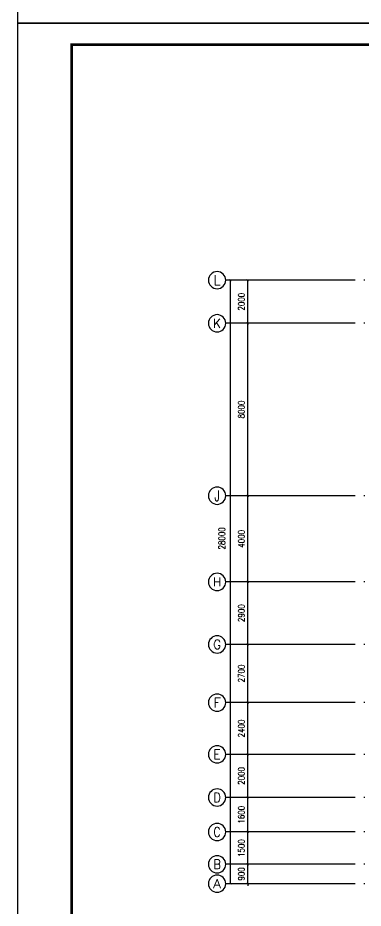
# Model space of a CAD drawing. Header units: millimetres. Extents: x 2998490 to 15040601, y 444546 to 7822218.
# Drawn here: x 14602150 to 14618199, y 7444700 to 7486009 of the extents above; entities that cross this region are included whole.
import ezdxf
from ezdxf.enums import TextEntityAlignment as Align

# ---------------------------------------------------------------- set-up
doc = ezdxf.new("R2010")
doc.units = ezdxf.units.MM
doc.header["$LTSCALE"] = 2000
doc.linetypes.add('DOTE', pattern=[2.42, 2, -0.2, 0.02, -0.2])
for name, color, linetype in [('3-AXIS', 3, 'Continuous'), ('3-AXIS_TEXT', 7, 'Continuous'), ('AXIS', 3, 'Continuous'), ('AXIS_TEXT', 7, 'Continuous'), ('图框', 7, 'Continuous')]:
    doc.layers.add(name, color=color, linetype=linetype)
doc.styles.add('_TCH_AXIS', font='COMPLEX', dxfattribs={"bigfont": 'GBCBIG'})
doc.styles.add('COMPLEX', font='COMPLEX')
doc.styles.add('DIM_FONT', font='SIMPLEX', dxfattribs={"width": 0.8, "bigfont": 'HZTXT'})
doc.dimstyles.new('DIMN100', dxfattribs={"dimtxt": 300, "dimasz": 100, "dimexe": 250, "dimexo": 300, "dimgap": 150, "dimtad": 1, "dimdec": 0, "dimzin": 0, "dimdsep": 46, "dimtxsty": 'DIM_FONT', "dimblk": 'ARCHTICK', "dimcen": 0.09, "dimclrt": 7, "dimazin": 2, "dimtfac": 1, "dimtdec": 0, "dimtix": 1, "dimtmove": 2, "dimatfit": 3, "dimldrblk": 'ARCHTICK', "dimfxl": 0, "dimtolj": 1, "dimtzin": 0, "dimarcsym": 0})

# ---------------------------------------------------------------- blocks, each defined once
blk = doc.blocks.new('TJAD_TK_A0')
at = {"layer": '图框'}
for p, q in [((2162, 399.3), (973, 399.3)), ((973, -441.7), (973, 399.3)), ((973, -441.7), (2162, -441.7))]:
    blk.add_line(p, q, dxfattribs=at)
at = {"layer": '图框', "const_width": 1.2}
blk.add_lwpolyline([(2152, -431.7), (2152, 389.3), (998, 389.3), (998, -431.7)], close=True, dxfattribs=at)
blk = doc.blocks.new('_ArchTick')
at = {"color": 0, "linetype": 'ByBlock', "const_width": 0.15}
blk.add_lwpolyline([(-0.5, -0.5), (0.5, 0.5)], dxfattribs=at)
blk = doc.blocks.new('*D368')
at = {"layer": 'AXIS', "color": 0, "lineweight": -2}
for p, q in [((14615016, 7446737), (14612587, 7446737)), ((14612837, 7446737), (14612837, 7446837)), ((14612837, 7445837), (14612837, 7446737)), ((14615016, 7445837), (14612587, 7445837)), ((14612837, 7445837), (14612837, 7445737))]:
    blk.add_line(p, q, dxfattribs=at)
at = {"layer": 'Defpoints', "color": 0}
for p in [(14612837, 7446737), (14615316, 7446737), (14615316, 7445837)]:
    blk.add_point(p, dxfattribs=at)
at = {"layer": 'AXIS', "color": 0, "lineweight": -2, "xscale": 100, "yscale": 100, "zscale": 100}
for p, rotation in [((14612837, 7446737), 270), ((14612837, 7445837), 90)]:
    blk.add_blockref('_ArchTick', p, dxfattribs=dict(at, rotation=rotation))
at = {"layer": 'AXIS', "color": 7, "insert": (14612537, 7446287), "char_height": 300, "attachment_point": 5, "rotation": 90, "style": 'DIM_FONT'}
blk.add_mtext('\\A1;900', dxfattribs=at)
blk = doc.blocks.new('*D369')
at = {"layer": 'AXIS', "color": 0, "lineweight": -2}
for p, q in [((14615016, 7448237), (14612587, 7448237)), ((14612837, 7446737), (14612837, 7448237)), ((14615016, 7446737), (14612587, 7446737))]:
    blk.add_line(p, q, dxfattribs=at)
at = {"layer": 'Defpoints', "color": 0}
for p in [(14612837, 7448237), (14615316, 7448237), (14615316, 7446737)]:
    blk.add_point(p, dxfattribs=at)
at = {"layer": 'AXIS', "color": 0, "lineweight": -2, "xscale": 100, "yscale": 100, "zscale": 100}
for p, rotation in [((14612837, 7448237), 90), ((14612837, 7446737), 270)]:
    blk.add_blockref('_ArchTick', p, dxfattribs=dict(at, rotation=rotation))
at = {"layer": 'AXIS', "color": 7, "insert": (14612537, 7447487), "char_height": 300, "attachment_point": 5, "rotation": 90, "style": 'DIM_FONT'}
blk.add_mtext('\\A1;1500', dxfattribs=at)
blk = doc.blocks.new('*D370')
at = {"layer": 'AXIS', "color": 0, "lineweight": -2}
for p, q in [((14615016, 7449837), (14612587, 7449837)), ((14612837, 7448237), (14612837, 7449837)), ((14615016, 7448237), (14612587, 7448237))]:
    blk.add_line(p, q, dxfattribs=at)
at = {"layer": 'Defpoints', "color": 0}
for p in [(14612837, 7449837), (14615316, 7449837), (14615316, 7448237)]:
    blk.add_point(p, dxfattribs=at)
at = {"layer": 'AXIS', "color": 0, "lineweight": -2, "xscale": 100, "yscale": 100, "zscale": 100}
for p, rotation in [((14612837, 7449837), 90), ((14612837, 7448237), 270)]:
    blk.add_blockref('_ArchTick', p, dxfattribs=dict(at, rotation=rotation))
at = {"layer": 'AXIS', "color": 7, "insert": (14612537, 7449037), "char_height": 300, "attachment_point": 5, "rotation": 90, "style": 'DIM_FONT'}
blk.add_mtext('\\A1;1600', dxfattribs=at)
blk = doc.blocks.new('*D371')
at = {"layer": 'AXIS', "color": 0, "lineweight": -2}
for p, q in [((14615016, 7451837), (14612587, 7451837)), ((14612837, 7449837), (14612837, 7451837)), ((14615016, 7449837), (14612587, 7449837))]:
    blk.add_line(p, q, dxfattribs=at)
at = {"layer": 'Defpoints', "color": 0}
for p in [(14612837, 7451837), (14615316, 7451837), (14615316, 7449837)]:
    blk.add_point(p, dxfattribs=at)
at = {"layer": 'AXIS', "color": 0, "lineweight": -2, "xscale": 100, "yscale": 100, "zscale": 100}
for p, rotation in [((14612837, 7451837), 90), ((14612837, 7449837), 270)]:
    blk.add_blockref('_ArchTick', p, dxfattribs=dict(at, rotation=rotation))
at = {"layer": 'AXIS', "color": 7, "insert": (14612537, 7450837), "char_height": 300, "attachment_point": 5, "rotation": 90, "style": 'DIM_FONT'}
blk.add_mtext('\\A1;2000', dxfattribs=at)
blk = doc.blocks.new('*D372')
at = {"layer": 'AXIS', "color": 0, "lineweight": -2}
for p, q in [((14615016, 7454237), (14612587, 7454237)), ((14612837, 7451837), (14612837, 7454237)), ((14615016, 7451837), (14612587, 7451837))]:
    blk.add_line(p, q, dxfattribs=at)
at = {"layer": 'Defpoints', "color": 0}
for p in [(14612837, 7454237), (14615316, 7454237), (14615316, 7451837)]:
    blk.add_point(p, dxfattribs=at)
at = {"layer": 'AXIS', "color": 0, "lineweight": -2, "xscale": 100, "yscale": 100, "zscale": 100}
for p, rotation in [((14612837, 7454237), 90), ((14612837, 7451837), 270)]:
    blk.add_blockref('_ArchTick', p, dxfattribs=dict(at, rotation=rotation))
at = {"layer": 'AXIS', "color": 7, "insert": (14612537, 7453037), "char_height": 300, "attachment_point": 5, "rotation": 90, "style": 'DIM_FONT'}
blk.add_mtext('\\A1;2400', dxfattribs=at)
blk = doc.blocks.new('*D373')
at = {"layer": 'AXIS', "color": 0, "lineweight": -2}
for p, q in [((14615016, 7456937), (14612587, 7456937)), ((14612837, 7454237), (14612837, 7456937)), ((14615016, 7454237), (14612587, 7454237))]:
    blk.add_line(p, q, dxfattribs=at)
at = {"layer": 'Defpoints', "color": 0}
for p in [(14612837, 7456937), (14615316, 7456937), (14615316, 7454237)]:
    blk.add_point(p, dxfattribs=at)
at = {"layer": 'AXIS', "color": 0, "lineweight": -2, "xscale": 100, "yscale": 100, "zscale": 100}
for p, rotation in [((14612837, 7456937), 90), ((14612837, 7454237), 270)]:
    blk.add_blockref('_ArchTick', p, dxfattribs=dict(at, rotation=rotation))
at = {"layer": 'AXIS', "color": 7, "insert": (14612537, 7455587), "char_height": 300, "attachment_point": 5, "rotation": 90, "style": 'DIM_FONT'}
blk.add_mtext('\\A1;2700', dxfattribs=at)
blk = doc.blocks.new('*D374')
at = {"layer": 'AXIS', "color": 0, "lineweight": -2}
for p, q in [((14615016, 7459837), (14612587, 7459837)), ((14612837, 7456937), (14612837, 7459837)), ((14615016, 7456937), (14612587, 7456937))]:
    blk.add_line(p, q, dxfattribs=at)
at = {"layer": 'Defpoints', "color": 0}
for p in [(14612837, 7459837), (14615316, 7459837), (14615316, 7456937)]:
    blk.add_point(p, dxfattribs=at)
at = {"layer": 'AXIS', "color": 0, "lineweight": -2, "xscale": 100, "yscale": 100, "zscale": 100}
for p, rotation in [((14612837, 7459837), 90), ((14612837, 7456937), 270)]:
    blk.add_blockref('_ArchTick', p, dxfattribs=dict(at, rotation=rotation))
at = {"layer": 'AXIS', "color": 7, "insert": (14612537, 7458387), "char_height": 300, "attachment_point": 5, "rotation": 90, "style": 'DIM_FONT'}
blk.add_mtext('\\A1;2900', dxfattribs=at)
blk = doc.blocks.new('*D375')
at = {"layer": 'AXIS', "color": 0, "lineweight": -2}
for p, q in [((14615016, 7463837), (14612587, 7463837)), ((14612837, 7459837), (14612837, 7463837)), ((14615016, 7459837), (14612587, 7459837))]:
    blk.add_line(p, q, dxfattribs=at)
at = {"layer": 'Defpoints', "color": 0}
for p in [(14612837, 7463837), (14615316, 7463837), (14615316, 7459837)]:
    blk.add_point(p, dxfattribs=at)
at = {"layer": 'AXIS', "color": 0, "lineweight": -2, "xscale": 100, "yscale": 100, "zscale": 100}
for p, rotation in [((14612837, 7463837), 90), ((14612837, 7459837), 270)]:
    blk.add_blockref('_ArchTick', p, dxfattribs=dict(at, rotation=rotation))
at = {"layer": 'AXIS', "color": 7, "insert": (14612537, 7461837), "char_height": 300, "attachment_point": 5, "rotation": 90, "style": 'DIM_FONT'}
blk.add_mtext('\\A1;4000', dxfattribs=at)
blk = doc.blocks.new('*D350')
at = {"layer": 'AXIS', "color": 0, "lineweight": -2}
for p, q in [((14615016, 7471837), (14612587, 7471837)), ((14612837, 7463837), (14612837, 7471837)), ((14615016, 7463837), (14612587, 7463837))]:
    blk.add_line(p, q, dxfattribs=at)
at = {"layer": 'Defpoints', "color": 0}
for p in [(14612837, 7471837), (14615316, 7471837), (14615316, 7463837)]:
    blk.add_point(p, dxfattribs=at)
at = {"layer": 'AXIS', "color": 0, "lineweight": -2, "xscale": 100, "yscale": 100, "zscale": 100}
for p, rotation in [((14612837, 7471837), 90), ((14612837, 7463837), 270)]:
    blk.add_blockref('_ArchTick', p, dxfattribs=dict(at, rotation=rotation))
at = {"layer": 'AXIS', "color": 7, "insert": (14612537, 7467837), "char_height": 300, "attachment_point": 5, "rotation": 90, "style": 'DIM_FONT'}
blk.add_mtext('\\A1;8000', dxfattribs=at)
blk = doc.blocks.new('*D351')
at = {"layer": 'AXIS', "color": 0, "lineweight": -2}
for p, q in [((14615016, 7473837), (14612587, 7473837)), ((14612837, 7471837), (14612837, 7473837)), ((14615016, 7471837), (14612587, 7471837))]:
    blk.add_line(p, q, dxfattribs=at)
at = {"layer": 'Defpoints', "color": 0}
for p in [(14612837, 7473837), (14615316, 7473837), (14615316, 7471837)]:
    blk.add_point(p, dxfattribs=at)
at = {"layer": 'AXIS', "color": 0, "lineweight": -2, "xscale": 100, "yscale": 100, "zscale": 100}
for p, rotation in [((14612837, 7473837), 90), ((14612837, 7471837), 270)]:
    blk.add_blockref('_ArchTick', p, dxfattribs=dict(at, rotation=rotation))
at = {"layer": 'AXIS', "color": 7, "insert": (14612537, 7472837), "char_height": 300, "attachment_point": 5, "rotation": 90, "style": 'DIM_FONT'}
blk.add_mtext('\\A1;2000', dxfattribs=at)
blk = doc.blocks.new('*D352')
at = {"layer": 'AXIS', "color": 0, "lineweight": -2}
for p, q in [((14615816, 7473837), (14611787, 7473837)), ((14612037, 7445837), (14612037, 7473837)), ((14615816, 7445837), (14611787, 7445837))]:
    blk.add_line(p, q, dxfattribs=at)
at = {"layer": 'Defpoints', "color": 0}
for p in [(14612037, 7473837), (14616116, 7473837), (14616116, 7445837)]:
    blk.add_point(p, dxfattribs=at)
at = {"layer": 'AXIS', "color": 0, "lineweight": -2, "xscale": 100, "yscale": 100, "zscale": 100}
for p, rotation in [((14612037, 7473837), 90), ((14612037, 7445837), 270)]:
    blk.add_blockref('_ArchTick', p, dxfattribs=dict(at, rotation=rotation))
at = {"layer": 'AXIS', "color": 7, "insert": (14611630, 7461855), "char_height": 300, "attachment_point": 5, "rotation": 90, "style": 'DIM_FONT'}
blk.add_mtext('\\A1;28000', dxfattribs=at)
blk = doc.blocks.new('_AXISO')
blk.add_circle((0, 0), 0.5)
at = {"layer": '3-AXIS_TEXT', "style": 'COMPLEX', "width": 1.041667}
blk.add_attdef('A', text='', height=0.56, dxfattribs=at).set_placement((-0.25, -0.28), (0.25, -0.28), align=Align.FIT)

msp = doc.modelspace()

# ---------------------------------------------------------------- linework, layer by layer
at = {"layer": '3-AXIS', "color": 15, "linetype": 'DOTE'}
for p, q in [((14695266.8, 7473836.7), (14614408.5, 7473836.7)), ((14695266.8, 7471836.7), (14614408.5, 7471836.7)), ((14695266.8, 7463836.7), (14614408.5, 7463836.7)), ((14695266.8, 7459836.7), (14614408.5, 7459836.7)), ((14695266.8, 7456936.7), (14614408.5, 7456936.7)), ((14695266.8, 7454236.7), (14614408.5, 7454236.7)), ((14695266.8, 7451836.7), (14614408.5, 7451836.7)), ((14695266.8, 7449836.7), (14614408.5, 7449836.7)), ((14695266.8, 7448236.7), (14614408.5, 7448236.7)), ((14695266.8, 7446736.7), (14614408.5, 7446736.7)), ((14695266.8, 7445836.7), (14614408.5, 7445836.7))]:
    msp.add_line(p, q, dxfattribs=at)
at = {"layer": 'AXIS'}
for p, q in [((14615315.7, 7473836.7), (14611810, 7473836.7)), ((14615315.7, 7471836.7), (14611810, 7471836.7)), ((14615315.7, 7463836.7), (14611810, 7463836.7)), ((14615315.7, 7459836.7), (14611810, 7459836.7)), ((14615315.7, 7456937.1), (14611810, 7456937.1)), ((14615315.7, 7454236.7), (14611810, 7454236.7)), ((14613859.7, 7451836.7), (14611810, 7451836.7)), ((14613859.7, 7449836.7), (14611810, 7449836.7)), ((14613859.7, 7448236.7), (14611810, 7448236.7)), ((14613859.7, 7446736.7), (14611810, 7446736.7)), ((14613859.7, 7445836.7), (14611810, 7445836.7))]:
    msp.add_line(p, q, dxfattribs=at)

# ---------------------------------------------------------------- block references
ref = msp.add_blockref('_AXISO', (14611410, 7473836.7), dxfattribs=dict(at, xscale=-800, yscale=800, zscale=800))
ref.add_attrib('A', 'L', dxfattribs={"layer": 'AXIS_TEXT', "height": 455.7, "style": '_TCH_AXIS'}).set_placement((14611247.3, 7473608.8), (14611572.8, 7473608.8), align=Align.FIT)
ref = msp.add_blockref('_AXISO', (14611410, 7471836.7), dxfattribs=dict(at, xscale=-800, yscale=800, zscale=800))
ref.add_attrib('A', 'K', dxfattribs={"layer": 'AXIS_TEXT', "height": 415.3, "style": '_TCH_AXIS'}).set_placement((14611222.2, 7471629.1), (14611597.9, 7471629.1), align=Align.FIT)
ref = msp.add_blockref('_AXISO', (14611410, 7463836.7), dxfattribs=dict(at, xscale=-800, yscale=800, zscale=800))
ref.add_attrib('A', 'J', dxfattribs={"layer": 'AXIS_TEXT', "height": 496.1, "style": '_TCH_AXIS'}).set_placement((14611280.1, 7463588.7), (14611539.9, 7463588.7), align=Align.FIT)
ref = msp.add_blockref('_AXISO', (14611410, 7459836.7), dxfattribs=dict(at, xscale=-800, yscale=800, zscale=800))
ref.add_attrib('A', 'H', dxfattribs={"layer": 'AXIS_TEXT', "height": 405.5, "style": '_TCH_AXIS'}).set_placement((14611216.9, 7459633.9), (14611603.1, 7459633.9), align=Align.FIT)
ref = msp.add_blockref('_AXISO', (14611410, 7456937.1), dxfattribs=dict(at, xscale=-800, yscale=800, zscale=800))
ref.add_attrib('A', 'G', dxfattribs={"layer": 'AXIS_TEXT', "height": 425.2, "style": '_TCH_AXIS'}).set_placement((14611227.8, 7456724.5), (14611592.2, 7456724.5), align=Align.FIT)
ref = msp.add_blockref('_AXISO', (14611410, 7454236.7), dxfattribs=dict(at, xscale=-800, yscale=800, zscale=800))
ref.add_attrib('A', 'F', dxfattribs={"layer": 'AXIS_TEXT', "height": 445.4, "style": '_TCH_AXIS'}).set_placement((14611240.3, 7454014), (14611579.7, 7454014), align=Align.FIT)
ref = msp.add_blockref('_AXISO', (14611410, 7451836.7), dxfattribs=dict(at, xscale=-800, yscale=800, zscale=800))
ref.add_attrib('A', 'E', dxfattribs={"layer": 'AXIS_TEXT', "height": 445.4, "style": '_TCH_AXIS'}).set_placement((14611240.3, 7451614), (14611579.7, 7451614), align=Align.FIT)
ref = msp.add_blockref('_AXISO', (14611410, 7449836.7), dxfattribs=dict(at, xscale=-800, yscale=800, zscale=800))
ref.add_attrib('A', 'D', dxfattribs={"layer": 'AXIS_TEXT', "height": 435.3, "style": '_TCH_AXIS'}).set_placement((14611233.8, 7449619.1), (14611586.2, 7449619.1), align=Align.FIT)
ref = msp.add_blockref('_AXISO', (14611410, 7448236.7), dxfattribs=dict(at, xscale=-800, yscale=800, zscale=800))
ref.add_attrib('A', 'C', dxfattribs={"layer": 'AXIS_TEXT', "height": 455.7, "style": '_TCH_AXIS'}).set_placement((14611247.3, 7448008.8), (14611572.8, 7448008.8), align=Align.FIT)
ref = msp.add_blockref('_AXISO', (14611410, 7446736.7), dxfattribs=dict(at, xscale=-800, yscale=800, zscale=800))
ref.add_attrib('A', 'B', dxfattribs={"layer": 'AXIS_TEXT', "height": 435.3, "style": '_TCH_AXIS'}).set_placement((14611233.8, 7446519.1), (14611586.2, 7446519.1), align=Align.FIT)
ref = msp.add_blockref('_AXISO', (14611410, 7445836.7), dxfattribs=dict(at, xscale=-800, yscale=800, zscale=800))
ref.add_attrib('A', 'A', dxfattribs={"layer": 'AXIS_TEXT', "height": 425.2, "style": '_TCH_AXIS'}).set_placement((14611227.8, 7445624.1), (14611592.2, 7445624.1), align=Align.FIT)
at = {"layer": '图框', "xscale": 100, "yscale": 100, "zscale": 100}
for p in [(14504849.7, 7529933.9), (14504849.7, 7445833.9)]:
    msp.add_blockref('TJAD_TK_A0', p, dxfattribs=at)

# ---------------------------------------------------------------- dimensions: what is measured, and where the dimension line sits
at = {"layer": 'AXIS'}
dim = msp.add_linear_dim(base=(14612037, 7473836.7), p1=(14616115.7, 7445836.7), p2=(14616115.7, 7473836.7), angle=90, dimstyle='DIMN100', dxfattribs=at)
dim.commit()
dim.dimension.update_dxf_attribs({"geometry": '*D352', "text_midpoint": (14611629.8, 7461855.5), "dimtype": 161})
for p1, p2, picture, middle in [((14615315.7, 7471836.7), (14615315.7, 7473836.7), '*D351', (14612537, 7472836.7)), ((14615315.7, 7463836.7), (14615315.7, 7471836.7), '*D350', (14612537, 7467836.7)), ((14615315.7, 7459836.7), (14615315.7, 7463836.7), '*D375', (14612537, 7461836.7)), ((14615315.7, 7456937.1), (14615315.7, 7459836.7), '*D374', (14612537, 7458386.9)), ((14615315.7, 7454236.7), (14615315.7, 7456937.1), '*D373', (14612537, 7455586.9)), ((14615315.7, 7451836.7), (14615315.7, 7454236.7), '*D372', (14612537, 7453036.7)), ((14615315.7, 7449836.7), (14615315.7, 7451836.7), '*D371', (14612537, 7450836.7)), ((14615315.7, 7448236.7), (14615315.7, 7449836.7), '*D370', (14612537, 7449036.7)), ((14615315.7, 7446736.7), (14615315.7, 7448236.7), '*D369', (14612537, 7447486.7)), ((14615315.7, 7445836.7), (14615315.7, 7446736.7), '*D368', (14612537, 7446286.7))]:
    dim = msp.add_aligned_dim(p1=p1, p2=p2, distance=2478.7, dimstyle='DIMN100', dxfattribs=at)
    dim.commit()
    dim.dimension.update_dxf_attribs({"geometry": picture, "text_midpoint": middle})

doc.saveas('drawing.dxf')
